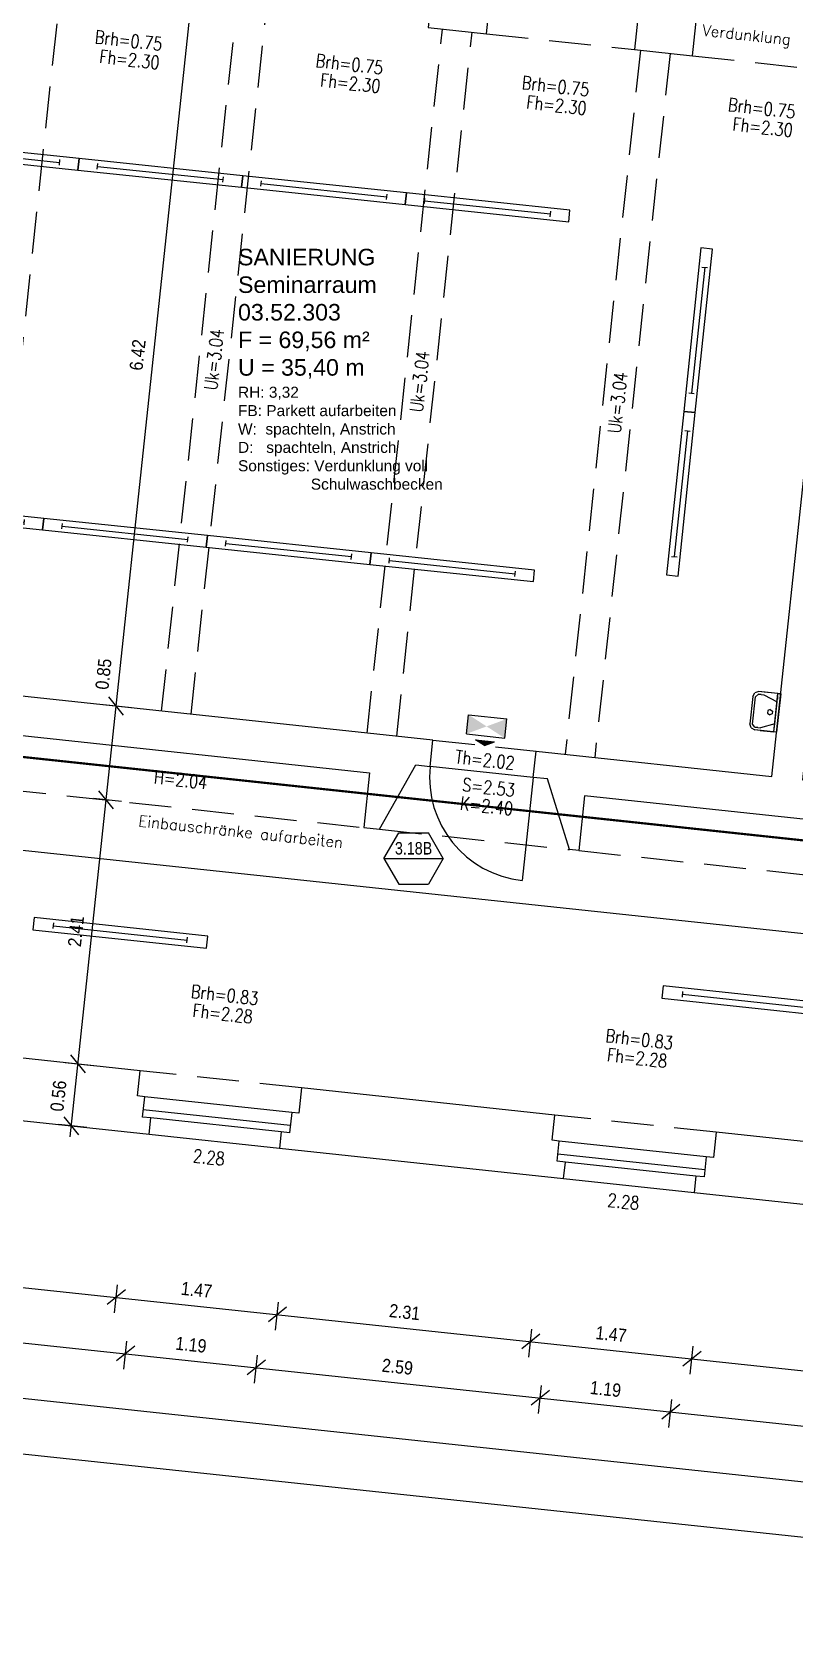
# Model space of a CAD drawing. Header units: metres. Extents: x -364 to -248, y 1030 to 1089.
# Drawn here: x -308.76 to -301.85, y 1056.57 to 1071.05 of the extents above; entities that cross this region are included whole.
import ezdxf
from ezdxf.enums import TextEntityAlignment as Align

# ---------------------------------------------------------------- set-up
doc = ezdxf.new("R2010")
doc.units = ezdxf.units.M
doc.header["$LTSCALE"] = 0.03
for name, pattern in [('AUSGEZOGEN', [0]), ('GESTRICHELT', [9, 6, -3]), ('STRICHLINIE', [19.05, 12.7, -6.35])]:
    doc.linetypes.add(name, pattern=pattern)
doc.layers.get('0').update_dxf_attribs({"linetype": 'CONTINUOUS'})
for name, color, linetype in [('A_ansicht', 9, 'CONTINUOUS'), ('A_Bemaßung', 2, 'CONTINUOUS'), ('A_Elektro', 1, 'CONTINUOUS'), ('A_fenster', 7, 'CONTINUOUS'), ('A_höhen', 3, 'CONTINUOUS'), ('A_NR_TÜR', 1, 'CONTINUOUS'), ('A_text', 5, 'CONTINUOUS'), ('A_Tuernummern', 1, 'CONTINUOUS'), ('A_TXT-TUER', 1, 'CONTINUOUS'), ('A_türen', 9, 'CONTINUOUS'), ('A_verdeckt', 8, 'STRICHLINIE'), ('A_wände', 6, 'CONTINUOUS'), ('CKBB0002', 4, 'CONTINUOUS'), ('E__LEUCHTEN', 6, 'AUSGEZOGEN'), ('E__VERSYS', 2, 'AUSGEZOGEN')]:
    doc.layers.add(name, color=color, linetype=linetype)
doc.styles.add('arial-n', font='ARIALN.TTF')
doc.styles.add('BOLDSIMP_FNT', font='TXT', dxfattribs={"height": 1})
doc.styles.add('NORM', font='simplex.shx', dxfattribs={"width": 0.7, "bigfont": 'bigfont.shx'})
doc.styles.add('PITSIMP8', font='PITSIMP8.SHX')
doc.styles.add('SIMPLEX', font='simplex.shx', dxfattribs={"height": 0.1})
doc.styles.get("Standard").update_dxf_attribs({"font": 'ARIAL.TTF', "height": 1})

# ---------------------------------------------------------------- blocks, each defined once
blk = doc.blocks.new('SLASH1')
at = {"layer": 'A_Bemaßung', "color": 2, "linetype": 'Continuous'}
for p, q in [((0.07663, 0.07663), (-0.07319, -0.07319)), ((0, -0.14068), (0, 0.11466))]:
    blk.add_line(p, q, dxfattribs=at)
blk = doc.blocks.new('CA0300B2$')
at = {"color": 0, "linetype": 'AUSGEZOGEN'}
for p, q in [((0.175, 0), (-0.175, 0)), ((-0.175, 0), (-0.175, -0.025)), ((-0.175, 0), (-0.175, -0.2)), ((0.175, -0.025), (0.175, 0)), ((0.175, 0), (0.175, -0.2)), ((-0.175, -0.025), (-0.1, -0.025)), ((-0.175, -0.15), (-0.175, -0.025)), ((-0.175, -0.025), (0.175, -0.025)), ((-0.1, -0.025), (-0.15, -0.15)), ((-0.1, -0.025), (0.1, -0.025)), ((-0.013, -0.057), (-0.025, -0.079)), ((-0.013, -0.1), (-0.025, -0.079)), ((0.012, -0.057), (-0.013, -0.057)), ((0.012, -0.1), (-0.013, -0.1)), ((0.025, -0.079), (0.012, -0.057)), ((0.025, -0.079), (0.012, -0.1)), ((0.15, -0.15), (0.1, -0.025)), ((0.1, -0.025), (0.175, -0.025)), ((0.15, -0.025), (0.125, -0.025)), ((0.175, -0.025), (0.175, -0.15)), ((-0.175, -0.15), (-0.175, -0.2)), ((-0.16, -0.235), (-0.175, -0.2)), ((-0.175, -0.2), (-0.175, -0.2)), ((-0.16, -0.235), (-0.125, -0.25)), ((-0.15, -0.175), (-0.15, -0.15)), ((-0.15, -0.2), (-0.15, -0.15)), ((-0.15, -0.175), (-0.15, -0.2)), ((-0.15, -0.2), (-0.125, -0.225)), ((-0.125, -0.225), (0.125, -0.225)), ((0.125, -0.25), (-0.125, -0.25)), ((-0.125, -0.25), (-0.125, -0.25)), ((0.15, -0.2), (0.125, -0.225)), ((0.125, -0.25), (0.16, -0.235)), ((0.15, -0.175), (0.15, -0.15)), ((0.15, -0.2), (0.15, -0.15)), ((0.15, -0.175), (0.15, -0.2)), ((0.175, -0.2), (0.16, -0.235)), ((0.175, -0.15), (0.175, -0.2))]:
    blk.add_line(p, q, dxfattribs=at)
blk = doc.blocks.new('Tür-Nr')
at = {"layer": 'A_NR_TÜR'}
for p, q in [((-0.057, -108.865), (0.077, -108.632)), ((0.077, -108.632), (0.347, -108.632)), ((0.481, -108.865), (0.347, -108.632)), ((-0.057, -108.865), (0.481, -108.865)), ((-0.057, -108.865), (0.077, -109.098)), ((0.481, -108.865), (0.347, -109.098)), ((0.077, -109.098), (0.347, -109.098))]:
    blk.add_line(p, q, dxfattribs=at)
at = {"layer": 'A_TXT-TUER', "style": 'arial-n', "flags": 4}
blk.add_attdef('TÜR-NR.', text='', height=0.113, dxfattribs=at).set_placement((0.211, -108.772), align=Align.MIDDLE_CENTER)
at = {"layer": 'A_TXT-TUER', "style": 'NORM', "width": 0.7}
for tag, flags, p in [('BRANDSCHUTZ', 4, (0.229, -108.981)), ('DIN', 5, (0.214, -109.198)), ('ABMESSUNG', 5, (0.214, -109.333)), ('MATERIAL', 5, (0.214, -109.467)), ('WANDART', 5, (0.214, -109.601)), ('ZARGE', 5, (0.214, -109.736)), ('SCHLOSS', 5, (0.214, -109.87)), ('BESCHLÄGE', 5, (0.214, -110.005)), ('SONSTIGES', 5, (0.214, -110.139))]:
    blk.add_attdef(tag, text='', height=0.0784, dxfattribs=dict(at, flags=flags)).set_placement(p, align=Align.MIDDLE_CENTER)
blk = doc.blocks.new('A$C20DF02DF')
at = {"layer": 'E__VERSYS', "color": 3, "linetype": 'GESTRICHELT', "ltscale": 5, "const_width": 0.02}
blk.add_lwpolyline([(20.744, 16.333), (65.678, 11.529)], dxfattribs=at)
blk = doc.blocks.new('2DEL_458')
for p, q in [((-0.3844, -0.2363), (-0.3844, 0.2363)), ((0.3844, -0.2363), (0.3844, 0.2363)), ((-0.3844, 0), (0.3844, 0))]:
    blk.add_line(p, q)
blk.add_lwpolyline([(-0.5, -0.5), (0.5, -0.5), (0.5, 0.5), (-0.5, 0.5)], close=True)
at = {"style": 'PITSIMP8', "flags": 9}
for tag, p in [('BEZEICHNUNG', (-0.0298, 0.1793)), ('RAUM/GRUPPE', (-0.0298, 0.1593)), ('POS.NR.G-LV', (-0.0298, 0.1393)), ('FABRIKAT', (-0.0298, 0.1193)), ('TYP', (-0.0298, 0.0993)), ('VOLUMENSTROM', (-0.0298, 0.0393)), ('DRUCK/-STUFE', (-0.0298, 0.0193)), ('ANSCHLUSS', (-0.0298, -0.0007)), ('KENNUNG', (-0.0298, 0.0793)), ('LEISTUNG', (-0.0298, 0.0593)), ('TEMPERATUR', (-0.0298, -0.0607)), ('DREHZAHL', (-0.0298, -0.0807)), ('GROESSE', (-0.0298, -0.0207)), ('DN', (-0.0298, -0.0407)), ('SPANNUNG/FREQUENZ', (-0.0298, -0.1207)), ('SCHUTZART', (-0.0298, -0.1007)), ('GEWICHT', (-0.0298, -0.1407)), ('FREI', (-0.0298, -0.1607)), ('FREI', (-0.0298, -0.1807)), ('FREI', (-0.0298, -0.2007))]:
    blk.add_attdef(tag, text='', height=0.01, dxfattribs=at).set_placement(p, align=Align.MIDDLE)
blk = doc.blocks.new('PU1')
at = {"color": 3}
for p, q in [((-119, -55), (-119, 70)), ((-119, 70), (131, 70)), ((131, -55), (131, 70)), ((-119, -55), (131, -55)), ((-56, -87), (69, -87)), ((6, -118), (-56, -87)), ((6, -118), (69, -87))]:
    blk.add_line(p, q, dxfattribs=at)
for points in [[(-119, 70), (-119, -55), (131, -55), (131, 70)], [(69, -87), (-56, -87), (6, -118)]]:
    blk.add_solid(points, dxfattribs=at)

msp = doc.modelspace()

# ---------------------------------------------------------------- linework, layer by layer
at = {"layer": 'A_ansicht', "color": 9, "linetype": 'Continuous'}
for p, q in [((-306.40558, 1061.25633), (-307.7379, 1061.3987)), ((-307.69888, 1061.05808), (-306.51569, 1060.9317)), ((-302.64721, 1060.85466), (-303.97954, 1060.99706)), ((-303.94049, 1060.65666), (-302.7573, 1060.53031))]:
    msp.add_line(p, q, dxfattribs=at)
at = {"layer": 'A_Bemaßung', "linetype": 'Continuous'}
for p, q in [((-308.41424, 1061.03392), (-307.24497, 1071.97504)), ((-340.33545, 1066.9996), (-292.2607, 1061.86188)), ((-340.75434, 1063.08008), (-292.79708, 1057.95494)), ((-341.39015, 1062.64518), (-292.91215, 1057.46438)), ((-341.97108, 1062.20442), (-292.90334, 1056.96059)), ((-340.54136, 1061.54879), (-293.97011, 1056.57174))]:
    msp.add_line(p, q, dxfattribs=at)
at = {"layer": 'A_fenster', "linetype": 'Continuous'}
for p, q in [((-306.41833, 1061.13702), (-307.75065, 1061.27939)), ((-306.49979, 1061.08033), (-307.68299, 1061.20679)), ((-302.65996, 1060.73535), (-303.99229, 1060.87776)), ((-302.74145, 1060.67868), (-303.92462, 1060.80515))]:
    msp.add_line(p, q, dxfattribs=at)
at = {"layer": 'A_türen', "linetype": 'Continuous'}
for q in [(-305.15017, 1064.39338), (-304.31544, 1063.35877)]:
    msp.add_line((-304.21547, 1064.29347), q, dxfattribs=at)
msp.add_arc((-304.21547, 1064.29347), 0.94004, 173.898831, 263.895186, dxfattribs=at)
at = {"layer": 'A_verdeckt'}
for p, q in [((-309.1812, 1065.06573), (-308.49862, 1071.44903)), ((-307.5854, 1064.89507), (-306.90281, 1071.27837)), ((-307.31694, 1064.86639), (-306.63436, 1071.24969)), ((-305.72114, 1064.69574), (-305.03856, 1071.07906)), ((-305.45268, 1064.66705), (-304.77009, 1071.05037)), ((-304.64086, 1071.03646), (-303.29858, 1070.89301)), ((-303.24388, 1070.88717), (-303.92648, 1064.50385)), ((-302.97543, 1070.85845), (-303.65802, 1064.47517)), ((-302.77162, 1070.83658), (-301.42936, 1070.69316)), ((-305.12457, 1064.632), (-304.18996, 1064.53202)), ((-309.01363, 1064.18801), (-305.75243, 1063.83929)), ((-305.60825, 1063.82389), (-303.88817, 1063.63994)), ((-303.80365, 1063.63091), (-296.95303, 1062.8984)), ((-306.31653, 1061.47809), (-307.77809, 1061.6343)), ((-302.55814, 1061.07644), (-304.01972, 1061.23264))]:
    msp.add_line(p, q, dxfattribs=at)
at = {"layer": 'A_wände', "linetype": 'Continuous'}
for points in [[(-305.18821, 1071.65478), (-305.20167, 1071.52891), (-305.12213, 1071.52041), (-305.16781, 1071.09287), (-304.64086, 1071.03646), (-304.59517, 1071.46399), (-304.51562, 1071.45548), (-304.50216, 1071.58151), (-305.18821, 1071.65478)], [(-303.31896, 1071.45514), (-303.33243, 1071.32905), (-303.25289, 1071.32055), (-303.29858, 1070.89301), (-302.77162, 1070.83659), (-302.72594, 1071.26413), (-302.64641, 1071.25563), (-302.6329, 1071.38187), (-303.31896, 1071.45514)], [(-300.83696, 1071.06175), (-300.88295, 1070.63425), (-301.09174, 1070.65665), (-301.77392, 1064.27341), (-295.89774, 1063.64543), (-295.92325, 1063.4068), (-296.05746, 1063.42114), (-296.38629, 1062.83783), (-296.95303, 1062.8984), (-296.8999, 1063.39554), (-303.75054, 1064.12806), (-303.80366, 1063.63092), (-303.88817, 1063.63995), (-304.08619, 1064.27967), (-304.21546, 1064.29348), (-304.18996, 1064.53202), (-302.05221, 1064.30345), (-301.36971, 1070.68677), (-301.42936, 1070.69315), (-301.38368, 1071.12058)], [(-305.12457, 1064.632), (-308.96247, 1065.04235)], [(-308.9605, 1064.68514), (-305.6992, 1064.33642), (-305.75243, 1063.83929), (-305.60825, 1063.82388), (-305.27933, 1064.40718), (-305.15017, 1064.39338), (-305.12457, 1064.632)], [(-307.7379, 1061.39871), (-307.80253, 1061.40562), (-307.77809, 1061.6343), (-310.07487, 1061.87975), (-310.09932, 1061.65107), (-310.16395, 1061.65798), (-310.1836, 1061.47404), (-310.25817, 1061.48201), (-310.27409, 1061.33312), (-307.69888, 1061.05808), (-307.68299, 1061.2068), (-307.75757, 1061.21477), (-307.7379, 1061.39871)], [(-304.04417, 1061.00396), (-304.01972, 1061.23264), (-306.31652, 1061.4781), (-306.34094, 1061.24942), (-306.40558, 1061.25633), (-306.42524, 1061.07239), (-306.4998, 1061.08034), (-306.51569, 1060.93171), (-303.94049, 1060.65668), (-303.92462, 1060.80515), (-303.9992, 1060.81312), (-303.97954, 1060.99706), (-304.04417, 1061.00396)], [(-300.20603, 1060.40774), (-300.28061, 1060.41571), (-300.26095, 1060.59966), (-300.32557, 1060.60656), (-300.30113, 1060.83524), (-302.55815, 1061.07645), (-302.58258, 1060.84777), (-302.64721, 1060.85467), (-302.66687, 1060.67073), (-302.74144, 1060.67869), (-302.7573, 1060.53031), (-300.22187, 1060.25952), (-300.20603, 1060.40774)]]:
    msp.add_lwpolyline(points, dxfattribs=at)

# ---------------------------------------------------------------- block references
at = {"layer": 'A_Bemaßung', "color": 7}
for p, rotation in [((-307.9969, 1064.93911), 83.9), ((-308.08774, 1064.0891), 83.9), ((-308.34362, 1061.69473), 83.9), ((-308.40362, 1061.13334), 83.9), ((-307.9977, 1059.57941), 353.8999999999999), ((-306.53613, 1059.42321), 353.8999999999999), ((-304.23933, 1059.17775), 353.8999999999999), ((-307.91164, 1059.06736), 353.8999999999999), ((-306.72845, 1058.94093), 353.8999999999999), ((-302.77776, 1059.02156), 353.8999999999999), ((-304.15326, 1058.66571), 353.8999999999999), ((-302.97008, 1058.53926), 353.8999999999999)]:
    msp.add_blockref('SLASH1', p, dxfattribs=dict(at, rotation=rotation))
at = {"layer": 'A_Elektro', "linetype": 'Continuous'}
msp.add_blockref('A$C20DF02DF', (-360.44279, 1051.44521), dxfattribs=at)
at = {"layer": 'A_Tuernummern'}
ref = msp.add_blockref('Tür-Nr', (-305.5121, 1172.42366), dxfattribs=at)
ref.add_attrib('TÜR-NR.', '3.18B', dxfattribs={"layer": 'A_TXT-TUER', "height": 0.112896, "style": 'arial-n'}).set_placement((-305.30074, 1063.65132), align=Align.MIDDLE_CENTER)
at = {"layer": 'CKBB0002', "color": 8, "linetype": 'Continuous', "xscale": -1, "rotation": 263.9355574297425}
msp.add_blockref('CA0300B2$', (-301.9907, 1064.87759), dxfattribs=at)
at = {"layer": 'E__LEUCHTEN', "color": 1, "linetype": 'Continuous', "ltscale": 0.1, "yscale": 0.1053807999999208, "zscale": 1.4913265}
for p, xscale, rotation in [((-309.07929, 1069.93069), 1.491326499999952, 353.9999999999997), ((-307.59613, 1069.7748), 1.491326499999952, 353.9999999999997), ((-306.11298, 1069.61892), 1.491326499999952, 353.9999999999997), ((-304.62982, 1069.46303), 1.491326499999952, 353.9999999999997), ((-302.72104, 1068.34916), 1.491326500000021, 263.9999999999955), ((-302.87693, 1066.866), 1.491326500000021, 263.9999999999955), ((-309.39943, 1066.66776), 1.491326499999952, 353.9999999999997), ((-307.91627, 1066.51187), 1.491326499999952, 353.9999999999997), ((-306.43312, 1066.35599), 1.491326499999952, 353.9999999999997), ((-304.94996, 1066.2001), 1.491326499999952, 353.9999999999997)]:
    msp.add_blockref('2DEL_458', p, dxfattribs=dict(at, xscale=xscale, rotation=rotation))
at = {"layer": 'E__LEUCHTEN', "xscale": 0.001400528303903197, "yscale": 0.001400528303747706, "zscale": 0.001400528304, "rotation": 353.6615161737865}
msp.add_blockref('PU1', (-304.64797, 1064.74704), dxfattribs=at)
at = {"layer": 'E__LEUCHTEN', "color": 7, "linetype": 'Continuous', "ltscale": 5, "xscale": 1.584999999999992, "yscale": 0.11200000000008, "zscale": 1.585, "rotation": 353.8999905678065}
for p in [(-307.95932, 1062.88405), (-302.25524, 1062.26294)]:
    msp.add_blockref('2DEL_458', p, dxfattribs=at)

# ---------------------------------------------------------------- texts
at = {"layer": 'A_Bemaßung', "color": 7, "linetype": 'Continuous', "style": 'BOLDSIMP_FNT', "width": 0.9}
for s, rotation, p in [('6.42', 83.8, (-307.72275, 1067.975)), ('0.85', 83.8, (-308.03199, 1065.08124)), ('2.41', 83.8, (-308.28125, 1062.74892)), ('0.56', 83.8, (-308.44083, 1061.2557)), ('1.47', 353.8, (-307.41756, 1059.56769)), ('2.31', 353.8, (-305.53071, 1059.36605)), ('1.19', 353.8, (-307.46813, 1059.07025)), ('1.47', 353.8, (-303.65919, 1059.16605)), ('2.59', 353.8, (-305.59662, 1058.87024)), ('1.19', 353.8, (-303.70976, 1058.6686))]:
    msp.add_text(s, height=0.12, rotation=rotation, dxfattribs=at).set_placement(p, align=Align.BOTTOM_LEFT)
at = {"layer": 'A_höhen', "linetype": 'Continuous', "style": 'SIMPLEX', "width": 0.8}
for s, rotation, p in [('Brh=0.75', 353.5, (-307.88413, 1070.97615)), ('Fh=2.30', 353.5, (-307.8754, 1070.80331)), ('Brh=0.75', 353.5, (-305.88206, 1070.76208)), ('Fh=2.30', 353.5, (-305.87334, 1070.58924)), ('Brh=0.75', 353.5, (-304.01285, 1070.56213)), ('Fh=2.30', 353.5, (-304.0041, 1070.38928)), ('Brh=0.75', 353.5, (-302.14361, 1070.36225)), ('Fh=2.30', 353.5, (-302.13489, 1070.18942)), ('Uk=3.04', 83.5, (-307.10977, 1068.08404)), ('Uk=3.04', 83.5, (-305.24551, 1067.8847)), ('Uk=3.04', 83.5, (-303.45086, 1067.6928)), ('Th=2.02', 353.5, (-304.6531, 1064.45312)), ('H=2.04', 353.5, (-307.4125, 1064.27301)), ('S=2.53', 353.5, (-304.61998, 1064.20417)), ('K=2.40', 353.5, (-304.63805, 1064.03513)), ('Brh=0.83', 353.5, (-307.01307, 1062.3216)), ('Fh=2.28', 353.5, (-307.03113, 1062.15257)), ('Brh=0.83', 353.5, (-303.25469, 1061.91994)), ('Fh=2.28', 353.5, (-303.27276, 1061.75091)), ('2.28', 353.5, (-307.15645, 1060.84919)), ('2.28', 353.5, (-303.3981, 1060.44753))]:
    msp.add_text(s, height=0.12, rotation=rotation, dxfattribs=at).set_placement(p, align=Align.MIDDLE_CENTER)
at = {"layer": 'A_text', "linetype": 'Continuous', "char_height": 0.1, "attachment_point": 1, "style": 'SIMPLEX'}
for s, insert, width, rotation in [('Verdunklung', (-302.67596, 1071.12008), 1, 353.857607), ('{\\Fsimplex.shx;Einbauschränke aufarbeiten}', (-307.78808, 1063.9504), 2.6862476, 353.900707)]:
    msp.add_mtext(s, dxfattribs=dict(at, insert=insert, width=width, rotation=rotation))
at = {"layer": 'A_text', "linetype": 'Continuous', "insert": (-306.89186, 1069.08692), "char_height": 0.15, "width": 6.6459, "attachment_point": 1}
msp.add_mtext('SANIERUNG \\PSeminarraum\\P03.52.303\\PF = 69,56 m²\\PU = 35,40 m\\P\\H0.1;RH: 3,32\\PFB: Parkett aufarbeiten\\PW:  spachteln, Anstrich\\PD:   spachteln, Anstrich\\PSonstiges: Verdunklung voll\\P                 Schulwaschbecken', dxfattribs=at)

doc.saveas('drawing.dxf')
